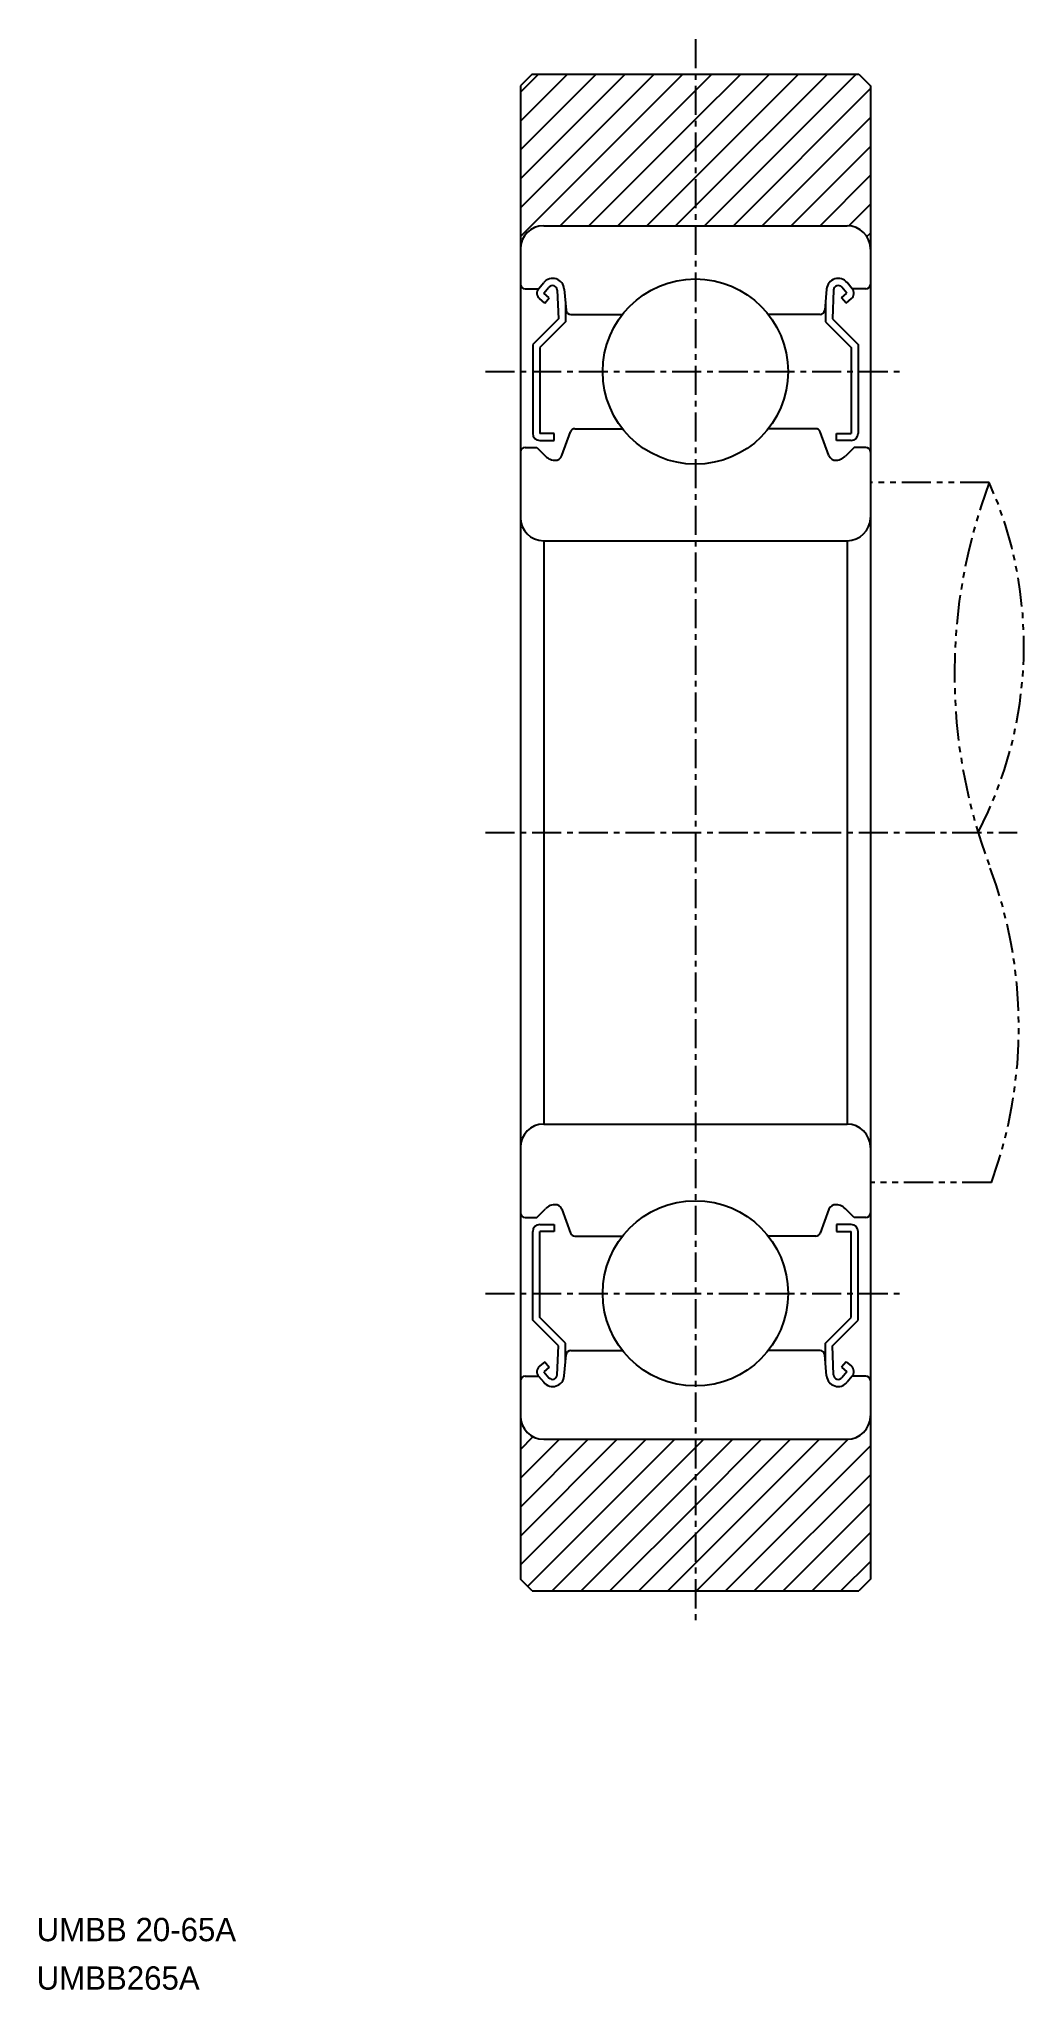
# Model space of a CAD drawing. Extents: x 31.8 to 74, y -15.6 to 68.
import ezdxf

# ---------------------------------------------------------------- set-up
doc = ezdxf.new("R2010")
doc.units = 0
doc.linetypes.add('CENTER', pattern=[2, 1.25, -0.25, 0.25, -0.25])
doc.linetypes.add('PHANTOM', pattern=[2.5, 1.25, -0.25, 0.25, -0.25, 0.25, -0.25])
doc.layers.get('0').update_dxf_attribs({"linetype": 'CONTINUOUS'})
doc.layers.add('CENTER', color=1, linetype='CENTER')

# ---------------------------------------------------------------- blocks, each defined once
blk = doc.blocks.new('*X2')
at = {"color": 0, "linetype": 'CONTINUOUS'}
for p, q in [((52.469, 59.493), (59.434, 66.458)), ((52.469, 60.73), (58.197, 66.458)), ((52.469, 61.968), (56.959, 66.458)), ((52.469, 63.205), (55.722, 66.458)), ((52.469, 64.442), (54.484, 66.458)), ((52.469, 65.68), (53.247, 66.458)), ((59.969, 60.806), (65.621, 66.458)), ((59.969, 62.043), (64.384, 66.458)), ((59.969, 63.28), (63.146, 66.458)), ((59.969, 64.518), (61.909, 66.458)), ((59.969, 65.755), (60.672, 66.458)), ((60.359, 59.958), (66.859, 66.458)), ((54.172, 59.958), (59.969, 65.755)), ((61.596, 59.958), (67.469, 65.831)), ((55.409, 59.958), (59.969, 64.518)), ((62.834, 59.958), (67.469, 64.593)), ((56.646, 59.958), (59.969, 63.28)), ((64.071, 59.958), (67.469, 63.356)), ((57.884, 59.958), (59.969, 62.043)), ((65.308, 59.958), (67.469, 62.118)), ((59.121, 59.958), (59.969, 60.806)), ((66.543, 59.955), (67.469, 60.881)), ((67.316, 59.49), (67.469, 59.643)), ((52.469, 8.758), (52.486, 8.775)), ((67.468, 8.907), (67.469, 8.909)), ((52.469, 7.52), (53.015, 8.067)), ((52.469, 2.571), (57.856, 7.958)), ((52.469, 3.808), (56.619, 7.958)), ((52.469, 5.045), (55.381, 7.958)), ((52.469, 6.283), (54.144, 7.958)), ((52.781, 1.645), (59.094, 7.958)), ((53.831, 1.458), (59.969, 7.596)), ((59.969, 2.646), (65.281, 7.958)), ((59.969, 3.883), (64.043, 7.958)), ((59.969, 5.121), (62.806, 7.958)), ((59.969, 6.358), (61.568, 7.958)), ((59.969, 7.596), (60.331, 7.958)), ((60.018, 1.458), (66.519, 7.959)), ((61.256, 1.458), (67.469, 7.671)), ((55.068, 1.458), (59.969, 6.358)), ((62.493, 1.458), (67.469, 6.434)), ((56.306, 1.458), (59.969, 5.121)), ((63.731, 1.458), (67.469, 5.196)), ((57.543, 1.458), (59.969, 3.883)), ((64.968, 1.458), (67.469, 3.959)), ((58.781, 1.458), (59.969, 2.646)), ((66.205, 1.458), (67.469, 2.721))]:
    blk.add_line(p, q, dxfattribs=at)

msp = doc.modelspace()

# ---------------------------------------------------------------- linework, layer by layer
at = {"color": 7, "linetype": 'CONTINUOUS'}
for p, q in [((52.969, 66.458), (52.469, 65.958)), ((52.969, 66.458), (66.969, 66.458)), ((66.969, 66.458), (67.469, 65.958)), ((52.469, 65.958), (52.469, 1.958)), ((67.469, 65.958), (67.469, 1.958)), ((53.469, 59.958), (66.469, 59.958)), ((52.669, 57.258), (53.249, 57.258)), ((53.249, 57.257), (53.47, 57.52)), ((53.479, 57.065), (53.695, 57.321)), ((53.708, 56.872), (53.479, 57.065)), ((53.515, 56.642), (53.708, 56.872)), ((54.048, 57.201), (54.099, 55.962)), ((54.351, 57.241), (54.429, 56.34)), ((65.588, 57.241), (65.509, 56.34)), ((65.891, 57.201), (65.839, 55.962)), ((66.23, 56.872), (66.459, 57.065)), ((66.423, 56.642), (66.23, 56.872)), ((66.459, 57.065), (66.244, 57.321)), ((66.689, 57.257), (66.468, 57.52)), ((67.269, 57.258), (66.689, 57.258)), ((53.515, 56.642), (53.286, 56.834)), ((54.399, 56.685), (54.399, 55.838)), ((54.628, 56.158), (56.847, 56.158)), ((65.31, 56.158), (63.091, 56.158)), ((63.951, 56.158), (63.951, 56.158)), ((64.88, 56.158), (64.88, 56.158)), ((65.539, 56.685), (65.539, 55.838)), ((66.423, 56.642), (66.653, 56.834)), ((54.099, 55.962), (52.999, 54.862)), ((54.399, 55.838), (53.299, 54.738)), ((65.539, 55.838), (66.639, 54.738)), ((65.839, 55.962), (66.939, 54.862)), ((52.999, 54.862), (52.999, 51.058)), ((53.299, 54.738), (53.299, 51.058)), ((66.639, 54.738), (66.639, 51.058)), ((66.939, 54.862), (66.939, 51.058)), ((53.919, 51.058), (53.299, 51.058)), ((53.919, 50.758), (53.919, 51.058)), ((54.251, 50.105), (54.622, 51.126)), ((54.81, 51.258), (56.847, 51.258)), ((65.128, 51.258), (63.091, 51.258)), ((65.687, 50.105), (65.316, 51.126)), ((66.019, 50.758), (66.019, 51.058)), ((66.019, 51.058), (66.639, 51.058)), ((52.669, 50.458), (53.169, 50.458)), ((53.169, 50.458), (53.543, 50.084)), ((53.299, 50.758), (53.919, 50.758)), ((66.639, 50.758), (66.019, 50.758)), ((66.769, 50.458), (66.395, 50.084)), ((67.269, 50.458), (66.769, 50.458)), ((53.469, 46.458), (66.469, 46.458)), ((53.469, 46.458), (53.469, 21.458)), ((66.469, 46.458), (66.469, 21.458)), ((53.469, 21.458), (66.469, 21.458)), ((53.169, 17.458), (53.543, 17.832)), ((54.251, 17.811), (54.622, 16.789)), ((65.687, 17.811), (65.316, 16.789)), ((66.769, 17.458), (66.395, 17.832)), ((52.669, 17.458), (53.169, 17.458)), ((52.999, 13.054), (52.999, 16.858)), ((53.299, 17.158), (53.919, 17.158)), ((53.919, 16.858), (53.299, 16.858)), ((53.299, 13.178), (53.299, 16.858)), ((53.919, 17.158), (53.919, 16.858)), ((66.019, 17.158), (66.019, 16.858)), ((66.639, 17.158), (66.019, 17.158)), ((66.019, 16.858), (66.639, 16.858)), ((66.639, 13.178), (66.639, 16.858)), ((67.269, 17.458), (66.769, 17.458)), ((66.939, 13.054), (66.939, 16.858)), ((54.81, 16.658), (56.847, 16.658)), ((65.128, 16.658), (63.091, 16.658)), ((54.099, 11.954), (52.999, 13.054)), ((54.399, 12.078), (53.299, 13.178)), ((65.539, 12.078), (66.639, 13.178)), ((65.839, 11.954), (66.939, 13.054)), ((54.048, 10.714), (54.099, 11.954)), ((54.399, 11.231), (54.399, 12.078)), ((54.628, 11.758), (56.847, 11.758)), ((65.31, 11.758), (63.091, 11.758)), ((65.539, 11.231), (65.539, 12.078)), ((65.891, 10.714), (65.839, 11.954)), ((53.515, 11.274), (53.286, 11.081)), ((53.708, 11.044), (53.479, 10.851)), ((53.515, 11.274), (53.708, 11.044)), ((54.351, 10.674), (54.429, 11.575)), ((65.588, 10.674), (65.509, 11.575)), ((66.423, 11.274), (66.23, 11.044)), ((66.23, 11.044), (66.459, 10.851)), ((66.423, 11.274), (66.653, 11.081)), ((52.669, 10.658), (53.249, 10.658)), ((53.249, 10.658), (53.47, 10.395)), ((53.479, 10.851), (53.695, 10.594)), ((66.459, 10.851), (66.244, 10.594)), ((66.689, 10.658), (66.468, 10.395)), ((67.269, 10.658), (66.689, 10.658)), ((53.469, 7.958), (66.469, 7.958)), ((52.969, 1.458), (52.469, 1.958)), ((67.469, 1.958), (66.969, 1.458)), ((52.969, 1.458), (66.969, 1.458))]:
    msp.add_line(p, q, dxfattribs=at)
at = {"color": 3, "linetype": 'PHANTOM'}
for p, q in [((72.56, 48.958), (67.469, 48.958)), ((72.649, 18.958), (67.469, 18.958))]:
    msp.add_line(p, q, dxfattribs=at)
at = {"color": 7, "linetype": 'CONTINUOUS'}
for centre in [(59.969, 53.708), (59.969, 14.208)]:
    msp.add_circle(centre, 3.969, dxfattribs=at)
for centre, radius, start, end in [((53.469, 58.958), 1, 90, 180), ((66.469, 58.958), 1, 0, 90), ((53.852, 57.198), 0.5, 4.98705, 139.90979), ((66.086, 57.198), 0.5, 40.09021, 175.01295), ((52.669, 57.458), 0.2, 180, 270), ((53.478, 57.064), 0.3, 139.90979, 229.99628), ((53.848, 57.193), 0.2, 2.37537, 139.99223), ((66.09, 57.193), 0.2, 40.00777, 177.62463), ((66.46, 57.064), 0.3, 310.00372, 40.09021), ((67.269, 57.458), 0.2, 270, 0), ((54.628, 56.358), 0.2, 184.98705, 270), ((65.31, 56.358), 0.2, 270, 355.01295), ((53.299, 51.058), 0.3, 180, 270), ((54.81, 51.058), 0.2, 90, 160.02987), ((65.128, 51.058), 0.2, 19.97013, 90), ((66.639, 51.058), 0.3, 270, 0), ((52.669, 50.258), 0.2, 90, 180), ((67.269, 50.258), 0.2, 0, 90), ((53.967, 50.508), 0.6, 225, 272.80484), ((53.969, 50.208), 0.3, 265.5374, 340.02987), ((65.969, 50.208), 0.3, 199.97013, 274.4626), ((65.971, 50.508), 0.6, 267.19516, 315), ((53.469, 47.458), 1, 180, 270), ((66.469, 47.458), 1, 270, 0), ((53.469, 20.458), 1, 90, 180), ((66.469, 20.458), 1, 0, 90), ((52.669, 17.658), 0.2, 180, 270), ((53.967, 17.408), 0.6, 87.19516, 135), ((53.969, 17.708), 0.3, 19.97013, 94.4626), ((65.969, 17.708), 0.3, 85.5374, 160.02987), ((65.971, 17.408), 0.6, 45, 92.80484), ((67.269, 17.658), 0.2, 270, 0), ((53.299, 16.858), 0.3, 90, 180), ((54.81, 16.858), 0.2, 199.97013, 270), ((65.128, 16.858), 0.2, 270, 340.02987), ((66.639, 16.858), 0.3, 0, 90), ((54.628, 11.558), 0.2, 90, 175.01295), ((65.31, 11.558), 0.2, 4.98705, 90), ((53.478, 10.851), 0.3, 130.00372, 220.09021), ((66.46, 10.851), 0.3, 319.90979, 49.99628), ((52.669, 10.458), 0.2, 90, 180), ((53.852, 10.717), 0.5, 220.09021, 355.01295), ((53.848, 10.722), 0.2, 220.00777, 357.62463), ((66.086, 10.717), 0.5, 184.98705, 319.90979), ((66.09, 10.722), 0.2, 182.37537, 319.99223), ((67.269, 10.458), 0.2, 0, 90), ((53.469, 8.958), 1, 180, 270), ((66.469, 8.958), 1, 270, 0)]:
    msp.add_arc(centre, radius, start, end, dxfattribs=at)
at = {"color": 3, "linetype": 'PHANTOM'}
for centre, radius, start, end in [((94.328, 40.748), 23.264, 159.33657, 200.66343), ((56.8, 41.958), 17.245, 332.35915, 23.94839), ((54.322, 25.628), 19.504, 340.00017, 20.75195)]:
    msp.add_arc(centre, radius, start, end, dxfattribs=at)
at = {"layer": 'CENTER', "color": 1, "linetype": 'CENTER'}
for p, q in [((59.969, 67.958), (59.969, -0.042)), ((50.969, 53.708), (68.969, 53.708)), ((50.969, 33.958), (73.752, 33.958)), ((50.969, 14.208), (68.969, 14.208))]:
    msp.add_line(p, q, dxfattribs=at)

# ---------------------------------------------------------------- block references
at = {"color": 3, "linetype": 'CONTINUOUS'}
msp.add_blockref('*X2', (0, 0), dxfattribs=at)

# ---------------------------------------------------------------- texts
at = {"color": 7, "linetype": 'CONTINUOUS'}
for s, p in [('UMBB 20-65A', (31.745, -13.555)), ('UMBB265A', (31.745, -15.63))]:
    msp.add_text(s, height=1, dxfattribs=at).set_placement(p)

doc.saveas('drawing.dxf')
